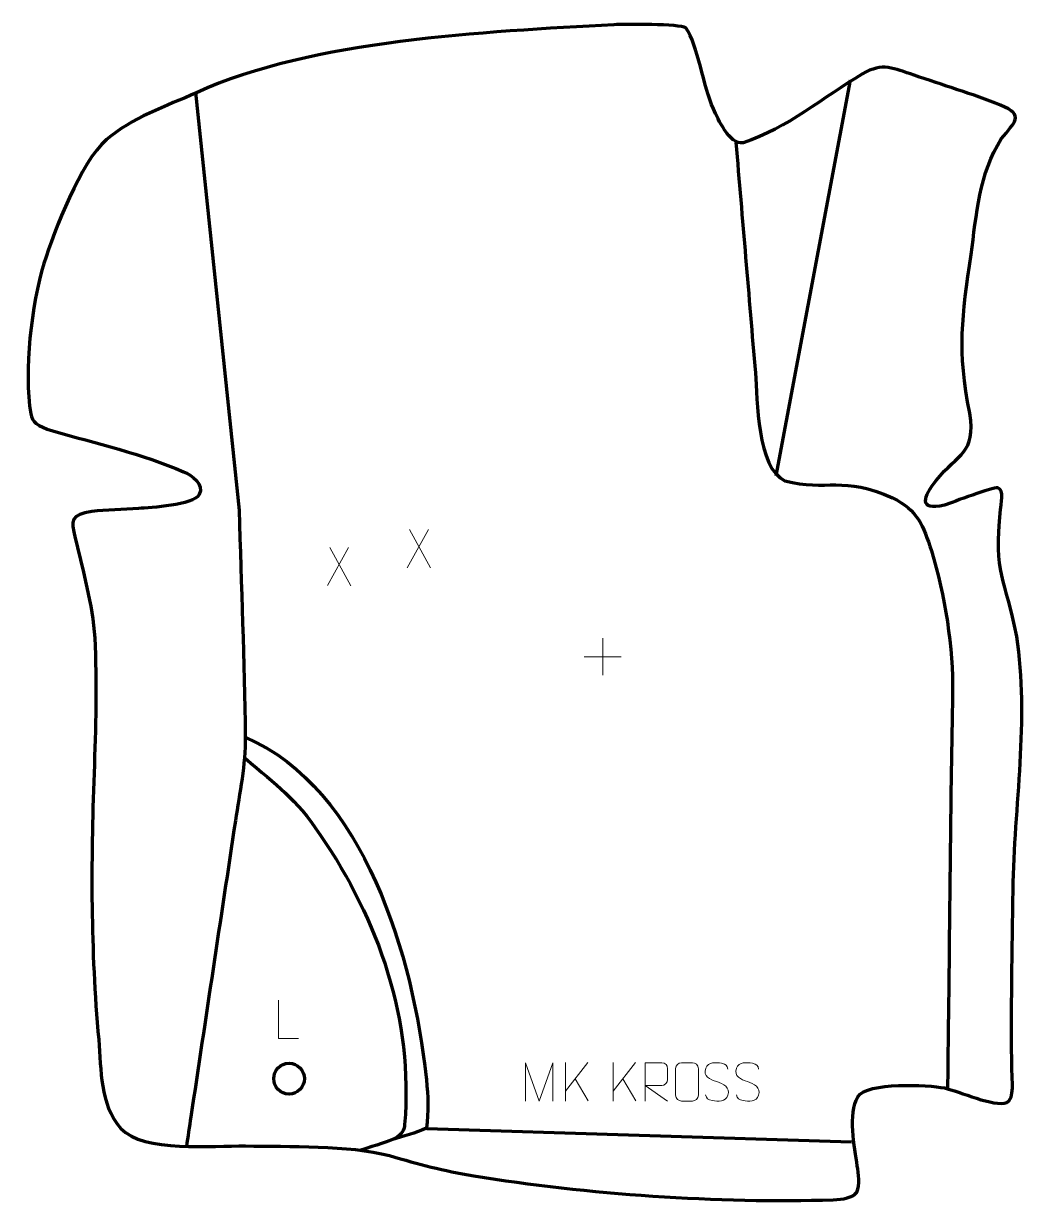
# Model space of a CAD drawing. Header units: millimetres. Extents: x -662 to -7, y 23 to 790.
import ezdxf

# ---------------------------------------------------------------- set-up
doc = ezdxf.new("R2010")
doc.units = ezdxf.units.MM
doc.header["$MEASUREMENT"] = 0
doc.layers.add('layer 1', color=7, linetype='Continuous')
doc.layers.add('layer 2', color=7, linetype='Continuous')

msp = doc.modelspace()

# ---------------------------------------------------------------- linework, layer by layer
at = {"layer": 'layer 1', "color": 140, "lineweight": 158}
for points in [[(-124.0732, 753.5798), (-124.0732, 753.5798), (-172.4569, 496.183), (-172.4569, 496.183)], [(-399.3315, 71.4727), (-399.3315, 71.4727), (-123.1856, 62.8642), (-123.1856, 62.8642)]]:
    msp.add_open_spline(points, degree=3, dxfattribs=at)
for points, knots in [([(-549.7864, 745.8078), (-549.7864, 745.8078), (-521.5029, 473.7726), (-521.5029, 473.7726), (-521.5029, 473.7726), (-520.1793, 424.8086), (-518.1295, 375.5829), (-517.4943, 326.6384), (-517.4943, 326.6384), (-517.2499, 307.8131), (-521.1267, 290.1219), (-523.9443, 271.6415), (-523.9443, 271.6415), (-533.5855, 207.4516), (-543.2269, 143.2618), (-552.868, 79.0719), (-552.868, 79.0719), (-553.8322, 72.6529), (-554.7963, 66.2339), (-555.7604, 59.8149)], [0, 0, 0, 0, 0.16666667, 0.16666667, 0.16666667, 0.16666667, 0.33333333, 0.33333333, 0.33333333, 0.33333333, 0.5, 0.5, 0.5, 0.5, 0.66666667, 0.66666667, 0.66666667, 0.66666667, 1, 1, 1, 1]), ([(-198.3675, 713.1176), (-194.1307, 663.1103), (-189.8939, 613.103), (-185.657, 563.0957), (-185.657, 563.0957), (-184.3687, 545.7577), (-184.6613, 501.0945), (-166.4042, 492.9167), (-166.4042, 492.9167), (-139.1135, 485.7657), (-128.7258, 496.568), (-96.3915, 481.7444), (-96.3915, 481.7444), (-79.9249, 473.8522), (-76.5199, 463.7435), (-71.0911, 447.2873), (-71.0911, 447.2873), (-62.4722, 418.6465), (-56.792, 384.3155), (-57.3779, 354.3875), (-57.3779, 354.3875), (-58.7621, 287.5385), (-59.1806, 220.6797), (-59.9905, 153.8229), (-59.9905, 153.8229), (-60.1361, 141.8543), (-60.2773, 129.8856), (-60.4119, 117.9169), (-60.4119, 117.9169), (-60.4898, 110.9357), (-60.5678, 103.9545), (-60.6457, 96.9733)], [0, 0, 0, 0, 0.11111111, 0.11111111, 0.11111111, 0.11111111, 0.22222222, 0.22222222, 0.22222222, 0.22222222, 0.33333333, 0.33333333, 0.33333333, 0.33333333, 0.44444444, 0.44444444, 0.44444444, 0.44444444, 0.55555556, 0.55555556, 0.55555556, 0.55555556, 0.66666667, 0.66666667, 0.66666667, 0.66666667, 0.77777778, 0.77777778, 0.77777778, 0.77777778, 1, 1, 1, 1]), ([(-517.5375, 326.0611), (-439.6388, 293.0159), (-408.0701, 181.4353), (-399.8468, 104.9906), (-399.8468, 104.9906), (-399.8468, 104.9906), (-399.677, 103.3937), (-399.677, 103.3937), (-399.677, 103.3937), (-398.5417, 92.4691), (-398.1567, 82.5988), (-399.6198, 71.6657), (-399.6198, 71.6657), (-406.6315, 68.5121), (-414.7783, 66.5676), (-422.0858, 64.0477)], [0, 0, 0, 0, 0.2, 0.2, 0.2, 0.2, 0.4, 0.4, 0.4, 0.4, 0.6, 0.6, 0.6, 0.6, 1, 1, 1, 1]), ([(-517.7865, 312.639), (-496.4598, 294.1299), (-485.2206, 286.9023), (-468.7034, 262.6483), (-468.7034, 262.6483), (-430.7581, 206.9291), (-408.1296, 142.3134), (-413.8101, 74.1821), (-413.8101, 74.1821), (-414.4923, 66.0014), (-419.9162, 64.3473), (-443.0607, 57.267)], [0, 0, 0, 0, 0.25, 0.25, 0.25, 0.25, 0.5, 0.5, 0.5, 0.5, 1, 1, 1, 1])]:
    msp.add_open_spline(points, degree=3, knots=knots, dxfattribs=at)
at = {"layer": 'layer 1', "color": 250, "lineweight": 9}
for points, knots in [([(-335.1692, 89.3583), (-335.1692, 89.3583), (-335.1692, 114.3162), (-335.1692, 114.3162), (-335.1692, 114.3162), (-335.1692, 114.3162), (-326.2441, 89.3583), (-326.2441, 89.3583), (-326.2441, 89.3583), (-326.2441, 89.3583), (-317.4842, 114.3157), (-317.4842, 114.3157), (-317.4842, 114.3157), (-317.4842, 114.3157), (-317.4842, 89.3583), (-317.4842, 89.3583)], [0, 0, 0, 0, 0.2, 0.2, 0.2, 0.2, 0.4, 0.4, 0.4, 0.4, 0.6, 0.6, 0.6, 0.6, 1, 1, 1, 1]), ([(-257.3832, 89.3619), (-257.3832, 89.3619), (-257.3832, 114.3154), (-257.3832, 114.3154), (-257.3832, 114.3154), (-253.7884, 114.3154), (-250.1929, 114.3154), (-246.5977, 114.3154), (-246.5977, 114.3154), (-244.2724, 114.2777), (-242.7151, 112.7877), (-242.7192, 110.4213), (-242.7192, 110.4213), (-242.7196, 108.3858), (-242.7196, 105.3264), (-242.7192, 103.2904), (-242.7192, 103.2904), (-242.7257, 101.4149), (-244.538, 99.4731), (-246.5475, 99.454), (-246.5475, 99.454), (-246.5475, 99.454), (-257.3832, 99.454), (-257.3832, 99.454), (-257.3832, 99.454), (-257.3832, 99.454), (-242.7285, 89.3619), (-242.7285, 89.3619)], [0, 0, 0, 0, 0.125, 0.125, 0.125, 0.125, 0.25, 0.25, 0.25, 0.25, 0.375, 0.375, 0.375, 0.375, 0.5, 0.5, 0.5, 0.5, 0.625, 0.625, 0.625, 0.625, 0.75, 0.75, 0.75, 0.75, 1, 1, 1, 1]), ([(-233.6438, 114.3112), (-231.3181, 114.3112), (-228.992, 114.3112), (-226.6659, 114.3112), (-226.6659, 114.3112), (-224.7193, 114.3468), (-222.7279, 112.8552), (-222.7012, 110.4176), (-222.7012, 110.4176), (-222.7016, 104.6707), (-222.7016, 98.9234), (-222.7012, 93.1757), (-222.7012, 93.1757), (-222.841, 90.8523), (-224.5182, 89.3727), (-226.6659, 89.3619), (-226.6659, 89.3619), (-228.9978, 89.3623), (-231.3297, 89.3623), (-233.6612, 89.3619), (-233.6612, 89.3619), (-235.5862, 89.2565), (-237.5583, 91.141), (-237.5471, 93.1583), (-237.5471, 93.1583), (-237.5468, 98.9284), (-237.5468, 104.6981), (-237.5471, 110.4674), (-237.5471, 110.4674), (-237.5429, 112.6055), (-235.7962, 114.3247), (-233.6438, 114.3112)], [0, 0, 0, 0, 0.11111111, 0.11111111, 0.11111111, 0.11111111, 0.22222222, 0.22222222, 0.22222222, 0.22222222, 0.33333333, 0.33333333, 0.33333333, 0.33333333, 0.44444444, 0.44444444, 0.44444444, 0.44444444, 0.55555556, 0.55555556, 0.55555556, 0.55555556, 0.66666667, 0.66666667, 0.66666667, 0.66666667, 0.77777778, 0.77777778, 0.77777778, 0.77777778, 1, 1, 1, 1]), ([(-210.777, 102.0082), (-215.0253, 103.4786), (-219.9334, 105.2744), (-217.9283, 110.7947), (-217.9283, 110.7947), (-216.4248, 114.9346), (-211.2112, 114.5461), (-207.6076, 113.945), (-207.6076, 113.945), (-204.747, 113.4678), (-203.8823, 112.2546), (-203.5717, 110.1705)], [0, 0, 0, 0, 0.25, 0.25, 0.25, 0.25, 0.5, 0.5, 0.5, 0.5, 1, 1, 1, 1]), ([(-190.777, 102.0082), (-195.0253, 103.4786), (-199.9334, 105.2744), (-197.9283, 110.7947), (-197.9283, 110.7947), (-196.4248, 114.9346), (-191.2112, 114.5461), (-187.6076, 113.945), (-187.6076, 113.945), (-184.747, 113.4678), (-183.8823, 112.2546), (-183.5717, 110.1705)], [0, 0, 0, 0, 0.25, 0.25, 0.25, 0.25, 0.5, 0.5, 0.5, 0.5, 1, 1, 1, 1]), ([(-210.777, 102.0081), (-206.7584, 100.3614), (-201.7289, 98.4731), (-203.5629, 93.1128), (-203.5629, 93.1128), (-205.0227, 88.8464), (-209.9335, 89.1031), (-213.6596, 89.6578), (-213.6596, 89.6578), (-216.4096, 90.0676), (-217.6305, 91.2811), (-218.0085, 93.3933)], [0, 0, 0, 0, 0.25, 0.25, 0.25, 0.25, 0.5, 0.5, 0.5, 0.5, 1, 1, 1, 1]), ([(-190.777, 102.0081), (-186.7584, 100.3614), (-181.7289, 98.4731), (-183.5629, 93.1128), (-183.5629, 93.1128), (-185.0227, 88.8464), (-189.9335, 89.1031), (-193.6596, 89.6578), (-193.6596, 89.6578), (-196.4096, 90.0676), (-197.6305, 91.2811), (-198.0085, 93.3933)], [0, 0, 0, 0, 0.25, 0.25, 0.25, 0.25, 0.5, 0.5, 0.5, 0.5, 1, 1, 1, 1])]:
    msp.add_open_spline(points, degree=3, knots=knots, dxfattribs=at)
for points in [[(-309.1185, 114.3406), (-309.1185, 114.3406), (-309.1185, 89.387), (-309.1185, 89.387)], [(-294.7423, 114.3406), (-294.7423, 114.3406), (-309.1185, 95.7009), (-309.1185, 95.7009)], [(-278.1185, 114.3406), (-278.1185, 114.3406), (-278.1185, 89.387), (-278.1185, 89.387)], [(-263.7423, 114.3406), (-263.7423, 114.3406), (-278.1185, 95.7009), (-278.1185, 95.7009)], [(-294.417, 89.4828), (-294.417, 89.4828), (-302.8875, 103.7964), (-302.8875, 103.7964)], [(-263.417, 89.4828), (-263.417, 89.4828), (-271.8875, 103.7964), (-271.8875, 103.7964)]]:
    msp.add_open_spline(points, degree=3, dxfattribs=at)
at = {"layer": 'layer 2', "color": 142, "lineweight": 200}
msp.add_ellipse((-488.992, 103.9312), major_axis=(0, 10), ratio=1, dxfattribs=at)
at = {"layer": 'layer 2', "color": 242, "lineweight": 158}
msp.add_open_spline([(-549.2981, 745.3904), (-473.51, 779.8478), (-362.0996, 784.9558), (-277.692, 789.6323), (-277.692, 789.6323), (-270.6747, 789.8901), (-234.7053, 790.3715), (-230.8448, 787.5142), (-230.8448, 787.5142), (-222.8594, 776.1097), (-219.7845, 749.8463), (-212.8932, 734.8406), (-212.8932, 734.8406), (-209.8634, 728.2433), (-202.6445, 711.4919), (-193.6575, 712.817), (-193.6575, 712.817), (-164.3712, 722.4337), (-141.8966, 742.4308), (-116.0187, 757.6175), (-116.0187, 757.6175), (-102.7628, 765.3968), (-95.7817, 761.1992), (-82.3891, 756.7551), (-82.3891, 756.7551), (-64.0686, 750.5697), (-43.9874, 744.3245), (-26.1039, 737.3776), (-26.1039, 737.3776), (-9.9155, 730.2195), (-17.0869, 726.5682), (-25.6681, 715.2896), (-25.6681, 715.2896), (-40.0872, 693.3675), (-41.7561, 665.5643), (-45.3934, 640.0941), (-45.3934, 640.0941), (-51.0785, 600.0459), (-54.5441, 577.3973), (-46.137, 536.8636), (-46.137, 536.8636), (-42.2807, 510.2335), (-53.1963, 511.47), (-68.1577, 493.0041), (-68.1577, 493.0041), (-75.9594, 483.375), (-80.1546, 472.6064), (-62.6398, 477.1486), (-62.6398, 477.1486), (-57.1312, 478.885), (-31.2452, 489.063), (-27.9197, 488.2677), (-27.9197, 488.2677), (-23.5558, 487.224), (-25.9489, 477.2717), (-26.2963, 474.1324), (-26.2963, 474.1324), (-30.6105, 431.609), (-22.9749, 430.0651), (-15.6163, 391.6638), (-15.6163, 391.6638), (-7.4104, 338.292), (-17.1952, 280.7664), (-18.0049, 226.6053), (-18.0049, 226.6053), (-18.5633, 187.626), (-19.434, 147.7801), (-18.8218, 108.8533), (-18.8218, 108.8533), (-18.6437, 104.2711), (-16.8817, 90.4069), (-22.1284, 88.4004), (-22.1284, 88.4004), (-30.3603, 85.2523), (-53.04, 95.7588), (-62.6603, 97.8966), (-62.6603, 97.8966), (-73.3428, 99.8754), (-113.0581, 102.0371), (-119.0273, 92.0614), (-119.0273, 92.0614), (-125.4696, 81.2951), (-121.2459, 59.1685), (-119.3985, 47.2617), (-119.3985, 47.2617), (-118.5764, 41.9631), (-117.2994, 35.0489), (-119.7088, 30.0301), (-119.7088, 30.0301), (-122.4202, 26.417), (-128.6346, 25.3839), (-134.9918, 25.1782), (-134.9918, 25.1782), (-209.3087, 22.773), (-295.6595, 28.6717), (-368.8588, 40.7051), (-368.8588, 40.7051), (-388.9841, 44.088), (-404.2412, 48.1765), (-423.695, 53.9183), (-423.695, 53.9183), (-450.8004, 60.8971), (-488.8189, 59.6209), (-517.4079, 60.1334), (-517.4079, 60.1334), (-538.5338, 60.481), (-583.6432, 55.7478), (-598.4714, 71.5263), (-598.4714, 71.5263), (-612.4489, 87.7974), (-610.9549, 109.2339), (-612.847, 129.3298), (-612.847, 129.3298), (-618.1827, 188.7077), (-617.9741, 243.2198), (-615.8377, 302.6396), (-615.8377, 302.6396), (-614.7806, 332.0392), (-614.0532, 361.4142), (-615.4165, 390.8184), (-615.4165, 390.8184), (-617.0229, 412.8026), (-623.0132, 434.1831), (-628.0995, 455.5363), (-628.0995, 455.5363), (-630.9784, 467.6226), (-631.0835, 471.0232), (-617.3035, 472.8582), (-617.3035, 472.8582), (-608.1959, 474.0711), (-596.4681, 474.2196), (-587.0137, 474.9217), (-587.0137, 474.9217), (-579.0108, 475.5142), (-551.3347, 476.8715), (-547.4362, 483.9118), (-547.4362, 483.9118), (-543.7695, 490.5336), (-552.5277, 496.6702), (-557.6008, 498.823), (-557.6008, 498.823), (-584.5037, 510.2394), (-614.6383, 517.3802), (-642.7711, 525.3953), (-642.7711, 525.3953), (-653.045, 528.5147), (-656.169, 531.3938), (-657.0319, 536.4658), (-657.0319, 536.4658), (-661.6802, 563.7847), (-656.6592, 607.9915), (-648.4243, 634.2354), (-648.4243, 634.2354), (-641.4881, 656.1068), (-624.6601, 700.034), (-607.7561, 714.8877), (-607.7561, 714.8877), (-591.9078, 728.8138), (-568.4496, 736.7386), (-549.2981, 745.3904)], degree=3, knots=[0, 0, 0, 0, 0.02439024, 0.02439024, 0.02439024, 0.02439024, 0.04878049, 0.04878049, 0.04878049, 0.04878049, 0.07317073, 0.07317073, 0.07317073, 0.07317073, 0.09756098, 0.09756098, 0.09756098, 0.09756098, 0.12195122, 0.12195122, 0.12195122, 0.12195122, 0.14634146, 0.14634146, 0.14634146, 0.14634146, 0.17073171, 0.17073171, 0.17073171, 0.17073171, 0.19512195, 0.19512195, 0.19512195, 0.19512195, 0.2195122, 0.2195122, 0.2195122, 0.2195122, 0.24390244, 0.24390244, 0.24390244, 0.24390244, 0.26829268, 0.26829268, 0.26829268, 0.26829268, 0.29268293, 0.29268293, 0.29268293, 0.29268293, 0.31707317, 0.31707317, 0.31707317, 0.31707317, 0.34146341, 0.34146341, 0.34146341, 0.34146341, 0.36585366, 0.36585366, 0.36585366, 0.36585366, 0.3902439, 0.3902439, 0.3902439, 0.3902439, 0.41463415, 0.41463415, 0.41463415, 0.41463415, 0.43902439, 0.43902439, 0.43902439, 0.43902439, 0.46341463, 0.46341463, 0.46341463, 0.46341463, 0.48780488, 0.48780488, 0.48780488, 0.48780488, 0.51219512, 0.51219512, 0.51219512, 0.51219512, 0.53658537, 0.53658537, 0.53658537, 0.53658537, 0.56097561, 0.56097561, 0.56097561, 0.56097561, 0.58536585, 0.58536585, 0.58536585, 0.58536585, 0.6097561, 0.6097561, 0.6097561, 0.6097561, 0.63414634, 0.63414634, 0.63414634, 0.63414634, 0.65853659, 0.65853659, 0.65853659, 0.65853659, 0.68292683, 0.68292683, 0.68292683, 0.68292683, 0.70731707, 0.70731707, 0.70731707, 0.70731707, 0.73170732, 0.73170732, 0.73170732, 0.73170732, 0.75609756, 0.75609756, 0.75609756, 0.75609756, 0.7804878, 0.7804878, 0.7804878, 0.7804878, 0.80487805, 0.80487805, 0.80487805, 0.80487805, 0.82926829, 0.82926829, 0.82926829, 0.82926829, 0.85365854, 0.85365854, 0.85365854, 0.85365854, 0.87804878, 0.87804878, 0.87804878, 0.87804878, 0.90243902, 0.90243902, 0.90243902, 0.90243902, 0.92682927, 0.92682927, 0.92682927, 0.92682927, 0.95121951, 0.95121951, 0.95121951, 0.95121951, 1, 1, 1, 1], dxfattribs=at)
at = {"layer": 'layer 2', "color": 250, "lineweight": 9}
for points in [[(-398.3798, 461.2625), (-398.3798, 461.2625), (-412.1204, 436.3667), (-412.1204, 436.3667)], [(-410.6658, 461.2625), (-410.6658, 461.2625), (-396.9252, 436.309), (-396.9252, 436.309)], [(-450.2382, 449.6208), (-450.2382, 449.6208), (-463.9788, 424.725), (-463.9788, 424.725)], [(-462.5242, 449.6208), (-462.5242, 449.6208), (-448.7836, 424.6673), (-448.7836, 424.6673)], [(-284.9426, 390.4182), (-284.9426, 390.4182), (-284.9426, 366.4403), (-284.9426, 366.4403)], [(-296.9315, 378.4292), (-296.9315, 378.4292), (-272.9536, 378.4292), (-272.9536, 378.4292)]]:
    msp.add_open_spline(points, degree=3, dxfattribs=at)
msp.add_open_spline([(-482.962, 130.1024), (-482.962, 130.1024), (-495.9111, 130.1024), (-495.9111, 130.1024), (-495.9111, 130.1024), (-495.9111, 130.1024), (-495.9111, 155.056), (-495.9111, 155.056)], degree=3, knots=[0, 0, 0, 0, 0.33333333, 0.33333333, 0.33333333, 0.33333333, 1, 1, 1, 1], dxfattribs=at)

doc.saveas('drawing.dxf')
